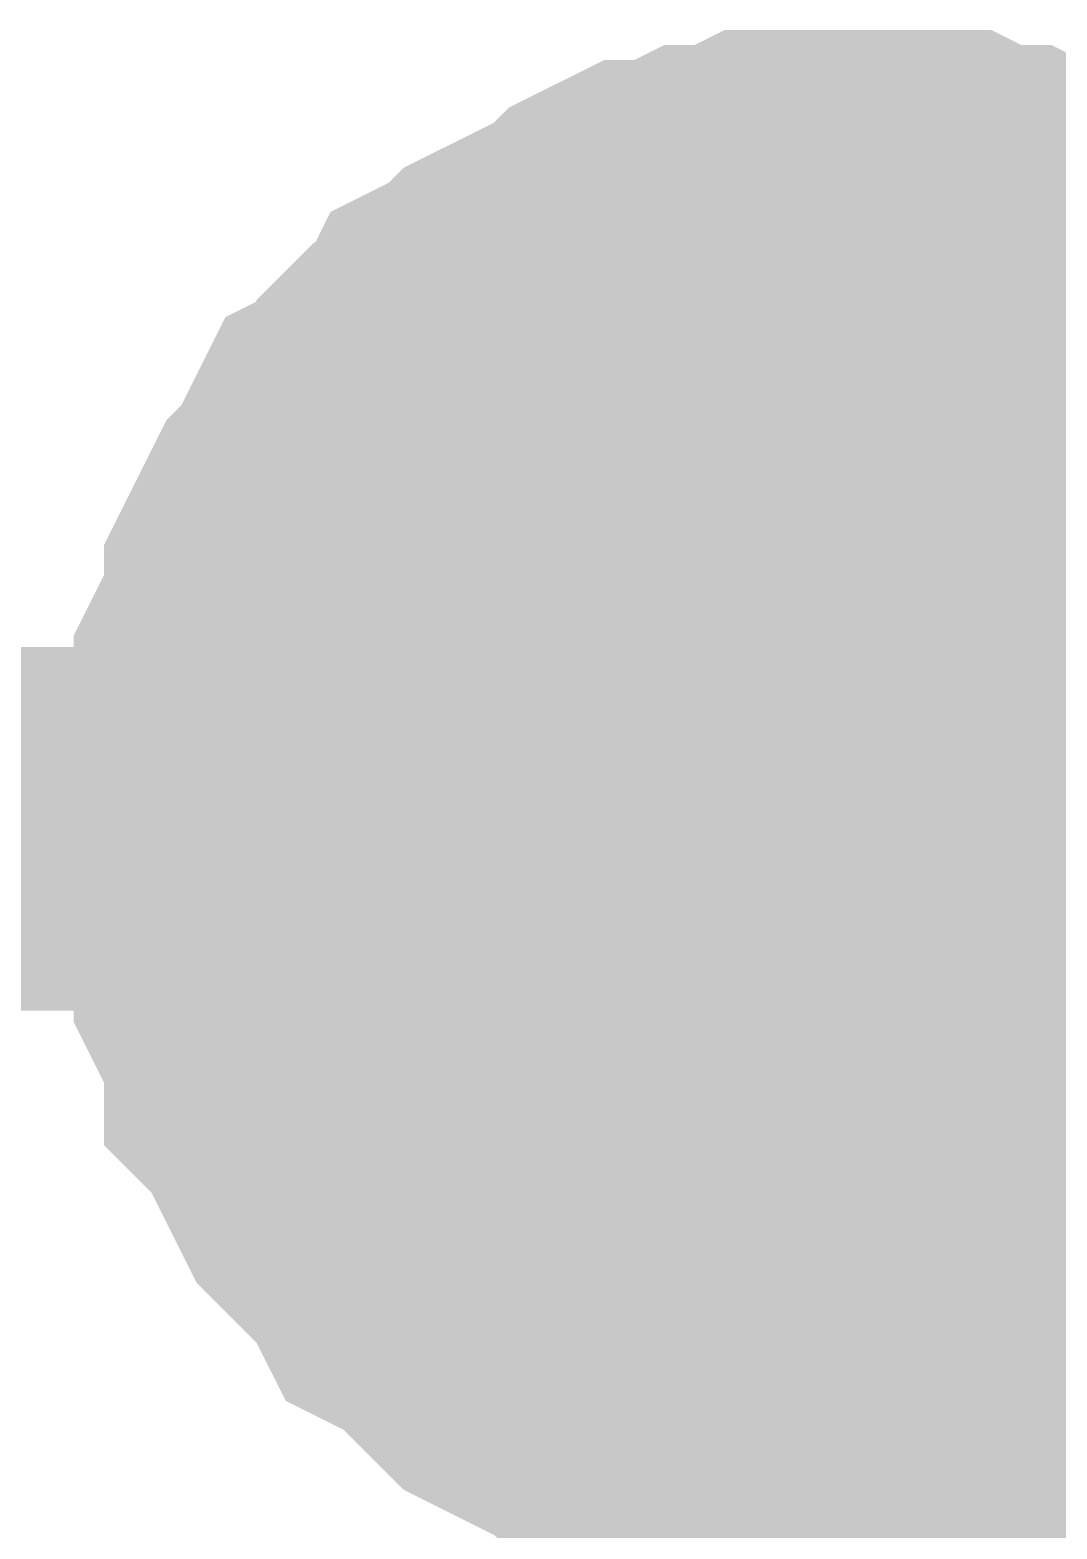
# Model space of a CAD drawing. Header units: inches. Extents: x 0 to 569, y 0 to 432.
# Drawn here: x 116.16 to 117.007, y 179.753 to 180.988 of the extents above; entities that cross this region are included whole.
import ezdxf

# ---------------------------------------------------------------- set-up
doc = ezdxf.new("R2010")
doc.units = ezdxf.units.IN
doc.layers.add('Sheet', color=255, linetype='Continuous')

msp = doc.modelspace()

# ---------------------------------------------------------------- linework, layer by layer
at = {"layer": 'Sheet'}
for points in [[(116.334, 180.3301, 0.2997, 0.2997, 0), (116.334, 180.3549, 0.2997, 0.2997, 0), (116.334, 180.3797, 0.2997, 0.2997, 0), (116.334, 180.4045, 0.2997, 0.2997, 0), (116.3464, 180.4293, 0.2997, 0.2997, 0), (116.3464, 180.4541, 0.2997, 0.2997, 0), (116.3588, 180.4789, 0.2997, 0.2997, 0), (116.3712, 180.5037, 0.2997, 0.2997, 0), (116.3712, 180.5285, 0.2997, 0.2997, 0), (116.3836, 180.5533, 0.2997, 0.2997, 0), (116.396, 180.5781, 0.2997, 0.2997, 0), (116.4084, 180.5905, 0.2997, 0.2997, 0), (116.4208, 180.6153, 0.2997, 0.2997, 0), (116.4332, 180.6401, 0.2997, 0.2997, 0), (116.458, 180.6525, 0.2997, 0.2997, 0), (116.4704, 180.6773, 0.2997, 0.2997, 0), (116.4828, 180.6897, 0.2997, 0.2997, 0), (116.5076, 180.7021, 0.2997, 0.2997, 0), (116.52, 180.727, 0.2997, 0.2997, 0), (116.5448, 180.7394, 0.2997, 0.2997, 0), (116.5572, 180.7518, 0.2997, 0.2997, 0), (116.582, 180.7642, 0.2997, 0.2997, 0), (116.6068, 180.7766, 0.2997, 0.2997, 0), (116.6316, 180.789, 0.2997, 0.2997, 0), (116.644, 180.8014, 0.2997, 0.2997, 0), (116.6688, 180.8138, 0.2997, 0.2997, 0), (116.6937, 180.8138, 0.2997, 0.2997, 0), (116.7185, 180.8262, 0.2997, 0.2997, 0), (116.7433, 180.8262, 0.2997, 0.2997, 0), (116.7681, 180.8386, 0.2997, 0.2997, 0), (116.7929, 180.8386, 0.2997, 0.2997, 0), (116.8177, 180.8386, 0.2997, 0.2997, 0), (116.8425, 180.8386, 0.2997, 0.2997, 0)], [(116.334, 180.3301, 0.2997, 0.2997, 0), (116.334, 180.3549, 0.2997, 0.2997, 0), (116.334, 180.3797, 0.2997, 0.2997, 0), (116.334, 180.4045, 0.2997, 0.2997, 0), (116.3464, 180.4293, 0.2997, 0.2997, 0), (116.3464, 180.4541, 0.2997, 0.2997, 0), (116.3588, 180.4789, 0.2997, 0.2997, 0), (116.3712, 180.5037, 0.2997, 0.2997, 0), (116.3712, 180.5285, 0.2997, 0.2997, 0), (116.3836, 180.5533, 0.2997, 0.2997, 0), (116.396, 180.5781, 0.2997, 0.2997, 0), (116.4084, 180.5905, 0.2997, 0.2997, 0), (116.4208, 180.6153, 0.2997, 0.2997, 0), (116.4332, 180.6401, 0.2997, 0.2997, 0), (116.458, 180.6525, 0.2997, 0.2997, 0), (116.4704, 180.6773, 0.2997, 0.2997, 0), (116.4828, 180.6897, 0.2997, 0.2997, 0), (116.5076, 180.7021, 0.2997, 0.2997, 0), (116.52, 180.727, 0.2997, 0.2997, 0), (116.5448, 180.7394, 0.2997, 0.2997, 0), (116.5572, 180.7518, 0.2997, 0.2997, 0), (116.582, 180.7642, 0.2997, 0.2997, 0), (116.6068, 180.7766, 0.2997, 0.2997, 0), (116.6316, 180.789, 0.2997, 0.2997, 0), (116.644, 180.8014, 0.2997, 0.2997, 0), (116.6688, 180.8138, 0.2997, 0.2997, 0), (116.6937, 180.8138, 0.2997, 0.2997, 0), (116.7185, 180.8262, 0.2997, 0.2997, 0), (116.7433, 180.8262, 0.2997, 0.2997, 0), (116.7681, 180.8386, 0.2997, 0.2997, 0), (116.7929, 180.8386, 0.2997, 0.2997, 0), (116.8177, 180.8386, 0.2997, 0.2997, 0), (116.8425, 180.8386, 0.2997, 0.2997, 0)], [(116.334, 180.3301, 0.2997, 0.2997, 0), (116.334, 180.3549, 0.2997, 0.2997, 0), (116.334, 180.3797, 0.2997, 0.2997, 0), (116.334, 180.4045, 0.2997, 0.2997, 0), (116.3464, 180.4293, 0.2997, 0.2997, 0), (116.3464, 180.4541, 0.2997, 0.2997, 0), (116.3588, 180.4789, 0.2997, 0.2997, 0), (116.3712, 180.5037, 0.2997, 0.2997, 0), (116.3712, 180.5285, 0.2997, 0.2997, 0), (116.3836, 180.5533, 0.2997, 0.2997, 0), (116.396, 180.5781, 0.2997, 0.2997, 0), (116.4084, 180.5905, 0.2997, 0.2997, 0), (116.4208, 180.6153, 0.2997, 0.2997, 0), (116.4332, 180.6401, 0.2997, 0.2997, 0), (116.458, 180.6525, 0.2997, 0.2997, 0), (116.4704, 180.6773, 0.2997, 0.2997, 0), (116.4828, 180.6897, 0.2997, 0.2997, 0), (116.5076, 180.7021, 0.2997, 0.2997, 0), (116.52, 180.727, 0.2997, 0.2997, 0), (116.5448, 180.7394, 0.2997, 0.2997, 0), (116.5572, 180.7518, 0.2997, 0.2997, 0), (116.582, 180.7642, 0.2997, 0.2997, 0), (116.6068, 180.7766, 0.2997, 0.2997, 0), (116.6316, 180.789, 0.2997, 0.2997, 0), (116.644, 180.8014, 0.2997, 0.2997, 0), (116.6688, 180.8138, 0.2997, 0.2997, 0), (116.6937, 180.8138, 0.2997, 0.2997, 0), (116.7185, 180.8262, 0.2997, 0.2997, 0), (116.7433, 180.8262, 0.2997, 0.2997, 0), (116.7681, 180.8386, 0.2997, 0.2997, 0), (116.7929, 180.8386, 0.2997, 0.2997, 0), (116.8177, 180.8386, 0.2997, 0.2997, 0), (116.8425, 180.8386, 0.2997, 0.2997, 0)], [(116.334, 180.3301, 0.2997, 0.2997, 0), (116.334, 180.3549, 0.2997, 0.2997, 0), (116.334, 180.3797, 0.2997, 0.2997, 0), (116.334, 180.4045, 0.2997, 0.2997, 0), (116.3464, 180.4293, 0.2997, 0.2997, 0), (116.3464, 180.4541, 0.2997, 0.2997, 0), (116.3588, 180.4789, 0.2997, 0.2997, 0), (116.3712, 180.5037, 0.2997, 0.2997, 0), (116.3712, 180.5285, 0.2997, 0.2997, 0), (116.3836, 180.5533, 0.2997, 0.2997, 0), (116.396, 180.5781, 0.2997, 0.2997, 0), (116.4084, 180.5905, 0.2997, 0.2997, 0), (116.4208, 180.6153, 0.2997, 0.2997, 0), (116.4332, 180.6401, 0.2997, 0.2997, 0), (116.458, 180.6525, 0.2997, 0.2997, 0), (116.4704, 180.6773, 0.2997, 0.2997, 0), (116.4828, 180.6897, 0.2997, 0.2997, 0), (116.5076, 180.7021, 0.2997, 0.2997, 0), (116.52, 180.727, 0.2997, 0.2997, 0), (116.5448, 180.7394, 0.2997, 0.2997, 0), (116.5572, 180.7518, 0.2997, 0.2997, 0), (116.582, 180.7642, 0.2997, 0.2997, 0), (116.6068, 180.7766, 0.2997, 0.2997, 0), (116.6316, 180.789, 0.2997, 0.2997, 0), (116.644, 180.8014, 0.2997, 0.2997, 0), (116.6688, 180.8138, 0.2997, 0.2997, 0), (116.6937, 180.8138, 0.2997, 0.2997, 0), (116.7185, 180.8262, 0.2997, 0.2997, 0), (116.7433, 180.8262, 0.2997, 0.2997, 0), (116.7681, 180.8386, 0.2997, 0.2997, 0), (116.7929, 180.8386, 0.2997, 0.2997, 0), (116.8177, 180.8386, 0.2997, 0.2997, 0), (116.8425, 180.8386, 0.2997, 0.2997, 0)], [(116.8425, 180.8386, 0.2997, 0.2997, 0), (116.8425, 180.8386, 0.2997, 0.2997, 0)], [(116.8425, 180.8386, 0.2997, 0.2997, 0), (116.8673, 180.8386, 0.2997, 0.2997, 0), (116.8921, 180.8386, 0.2997, 0.2997, 0), (116.9169, 180.8386, 0.2997, 0.2997, 0), (116.9417, 180.8262, 0.2997, 0.2997, 0), (116.9665, 180.8262, 0.2997, 0.2997, 0), (116.9913, 180.8138, 0.2997, 0.2997, 0), (117.0161, 180.8138, 0.2997, 0.2997, 0), (117.0409, 180.8014, 0.2997, 0.2997, 0), (117.0657, 180.789, 0.2997, 0.2997, 0), (117.0905, 180.7766, 0.2997, 0.2997, 0), (117.1029, 180.7642, 0.2997, 0.2997, 0), (117.1277, 180.7518, 0.2997, 0.2997, 0), (117.1525, 180.7394, 0.2997, 0.2997, 0), (117.1649, 180.727, 0.2997, 0.2997, 0)], [(116.8425, 180.8386, 0.2997, 0.2997, 0), (116.8425, 180.8386, 0.2997, 0.2997, 0)], [(116.8425, 180.8386, 0.2997, 0.2997, 0), (116.8673, 180.8386, 0.2997, 0.2997, 0), (116.8921, 180.8386, 0.2997, 0.2997, 0), (116.9169, 180.8386, 0.2997, 0.2997, 0), (116.9417, 180.8262, 0.2997, 0.2997, 0), (116.9665, 180.8262, 0.2997, 0.2997, 0), (116.9913, 180.8138, 0.2997, 0.2997, 0), (117.0161, 180.8138, 0.2997, 0.2997, 0), (117.0409, 180.8014, 0.2997, 0.2997, 0), (117.0657, 180.789, 0.2997, 0.2997, 0), (117.0905, 180.7766, 0.2997, 0.2997, 0), (117.1029, 180.7642, 0.2997, 0.2997, 0), (117.1277, 180.7518, 0.2997, 0.2997, 0), (117.1525, 180.7394, 0.2997, 0.2997, 0), (117.1649, 180.727, 0.2997, 0.2997, 0)], [(116.8425, 180.8386, 0.2997, 0.2997, 0), (116.8425, 180.8386, 0.2997, 0.2997, 0)], [(116.8425, 180.8386, 0.2997, 0.2997, 0), (116.8673, 180.8386, 0.2997, 0.2997, 0), (116.8921, 180.8386, 0.2997, 0.2997, 0), (116.9169, 180.8386, 0.2997, 0.2997, 0), (116.9417, 180.8262, 0.2997, 0.2997, 0), (116.9665, 180.8262, 0.2997, 0.2997, 0), (116.9913, 180.8138, 0.2997, 0.2997, 0), (117.0161, 180.8138, 0.2997, 0.2997, 0), (117.0409, 180.8014, 0.2997, 0.2997, 0), (117.0657, 180.789, 0.2997, 0.2997, 0), (117.0905, 180.7766, 0.2997, 0.2997, 0), (117.1029, 180.7642, 0.2997, 0.2997, 0), (117.1277, 180.7518, 0.2997, 0.2997, 0), (117.1525, 180.7394, 0.2997, 0.2997, 0), (117.1649, 180.727, 0.2997, 0.2997, 0)], [(116.8425, 180.8386, 0.2997, 0.2997, 0), (116.8425, 180.8386, 0.2997, 0.2997, 0)], [(116.8425, 180.8386, 0.2997, 0.2997, 0), (116.8673, 180.8386, 0.2997, 0.2997, 0), (116.8921, 180.8386, 0.2997, 0.2997, 0), (116.9169, 180.8386, 0.2997, 0.2997, 0), (116.9417, 180.8262, 0.2997, 0.2997, 0), (116.9665, 180.8262, 0.2997, 0.2997, 0), (116.9913, 180.8138, 0.2997, 0.2997, 0), (117.0161, 180.8138, 0.2997, 0.2997, 0), (117.0409, 180.8014, 0.2997, 0.2997, 0), (117.0657, 180.789, 0.2997, 0.2997, 0), (117.0905, 180.7766, 0.2997, 0.2997, 0), (117.1029, 180.7642, 0.2997, 0.2997, 0), (117.1277, 180.7518, 0.2997, 0.2997, 0), (117.1525, 180.7394, 0.2997, 0.2997, 0), (117.1649, 180.727, 0.2997, 0.2997, 0)], [(116.334, 180.3301, 0.0991, 0.0991, 0), (116.334, 180.3549, 0.0991, 0.0991, 0), (116.334, 180.3797, 0.0991, 0.0991, 0), (116.334, 180.4045, 0.0991, 0.0991, 0), (116.3464, 180.4293, 0.0991, 0.0991, 0), (116.3464, 180.4541, 0.0991, 0.0991, 0), (116.3588, 180.4789, 0.0991, 0.0991, 0), (116.3712, 180.5037, 0.0991, 0.0991, 0), (116.3712, 180.5285, 0.0991, 0.0991, 0), (116.3836, 180.5533, 0.0991, 0.0991, 0), (116.396, 180.5781, 0.0991, 0.0991, 0), (116.4084, 180.5905, 0.0991, 0.0991, 0), (116.4208, 180.6153, 0.0991, 0.0991, 0), (116.4332, 180.6401, 0.0991, 0.0991, 0), (116.458, 180.6525, 0.0991, 0.0991, 0), (116.4704, 180.6773, 0.0991, 0.0991, 0), (116.4828, 180.6897, 0.0991, 0.0991, 0), (116.5076, 180.7021, 0.0991, 0.0991, 0), (116.52, 180.727, 0.0991, 0.0991, 0), (116.5448, 180.7394, 0.0991, 0.0991, 0), (116.5572, 180.7518, 0.0991, 0.0991, 0), (116.582, 180.7642, 0.0991, 0.0991, 0), (116.6068, 180.7766, 0.0991, 0.0991, 0), (116.6316, 180.789, 0.0991, 0.0991, 0), (116.644, 180.8014, 0.0991, 0.0991, 0), (116.6688, 180.8138, 0.0991, 0.0991, 0), (116.6937, 180.8138, 0.0991, 0.0991, 0), (116.7185, 180.8262, 0.0991, 0.0991, 0), (116.7433, 180.8262, 0.0991, 0.0991, 0), (116.7681, 180.8386, 0.0991, 0.0991, 0), (116.7929, 180.8386, 0.0991, 0.0991, 0), (116.8177, 180.8386, 0.0991, 0.0991, 0), (116.8425, 180.8386, 0.0991, 0.0991, 0)], [(116.334, 180.3301, 0.0991, 0.0991, 0), (116.334, 180.3549, 0.0991, 0.0991, 0), (116.334, 180.3797, 0.0991, 0.0991, 0), (116.334, 180.4045, 0.0991, 0.0991, 0), (116.3464, 180.4293, 0.0991, 0.0991, 0), (116.3464, 180.4541, 0.0991, 0.0991, 0), (116.3588, 180.4789, 0.0991, 0.0991, 0), (116.3712, 180.5037, 0.0991, 0.0991, 0), (116.3712, 180.5285, 0.0991, 0.0991, 0), (116.3836, 180.5533, 0.0991, 0.0991, 0), (116.396, 180.5781, 0.0991, 0.0991, 0), (116.4084, 180.5905, 0.0991, 0.0991, 0), (116.4208, 180.6153, 0.0991, 0.0991, 0), (116.4332, 180.6401, 0.0991, 0.0991, 0), (116.458, 180.6525, 0.0991, 0.0991, 0), (116.4704, 180.6773, 0.0991, 0.0991, 0), (116.4828, 180.6897, 0.0991, 0.0991, 0), (116.5076, 180.7021, 0.0991, 0.0991, 0), (116.52, 180.727, 0.0991, 0.0991, 0), (116.5448, 180.7394, 0.0991, 0.0991, 0), (116.5572, 180.7518, 0.0991, 0.0991, 0), (116.582, 180.7642, 0.0991, 0.0991, 0), (116.6068, 180.7766, 0.0991, 0.0991, 0), (116.6316, 180.789, 0.0991, 0.0991, 0), (116.644, 180.8014, 0.0991, 0.0991, 0), (116.6688, 180.8138, 0.0991, 0.0991, 0), (116.6937, 180.8138, 0.0991, 0.0991, 0), (116.7185, 180.8262, 0.0991, 0.0991, 0), (116.7433, 180.8262, 0.0991, 0.0991, 0), (116.7681, 180.8386, 0.0991, 0.0991, 0), (116.7929, 180.8386, 0.0991, 0.0991, 0), (116.8177, 180.8386, 0.0991, 0.0991, 0), (116.8425, 180.8386, 0.0991, 0.0991, 0)], [(116.334, 180.3301, 0.0991, 0.0991, 0), (116.334, 180.3549, 0.0991, 0.0991, 0), (116.334, 180.3797, 0.0991, 0.0991, 0), (116.334, 180.4045, 0.0991, 0.0991, 0), (116.3464, 180.4293, 0.0991, 0.0991, 0), (116.3464, 180.4541, 0.0991, 0.0991, 0), (116.3588, 180.4789, 0.0991, 0.0991, 0), (116.3712, 180.5037, 0.0991, 0.0991, 0), (116.3712, 180.5285, 0.0991, 0.0991, 0), (116.3836, 180.5533, 0.0991, 0.0991, 0), (116.396, 180.5781, 0.0991, 0.0991, 0), (116.4084, 180.5905, 0.0991, 0.0991, 0), (116.4208, 180.6153, 0.0991, 0.0991, 0), (116.4332, 180.6401, 0.0991, 0.0991, 0), (116.458, 180.6525, 0.0991, 0.0991, 0), (116.4704, 180.6773, 0.0991, 0.0991, 0), (116.4828, 180.6897, 0.0991, 0.0991, 0), (116.5076, 180.7021, 0.0991, 0.0991, 0), (116.52, 180.727, 0.0991, 0.0991, 0), (116.5448, 180.7394, 0.0991, 0.0991, 0), (116.5572, 180.7518, 0.0991, 0.0991, 0), (116.582, 180.7642, 0.0991, 0.0991, 0), (116.6068, 180.7766, 0.0991, 0.0991, 0), (116.6316, 180.789, 0.0991, 0.0991, 0), (116.644, 180.8014, 0.0991, 0.0991, 0), (116.6688, 180.8138, 0.0991, 0.0991, 0), (116.6937, 180.8138, 0.0991, 0.0991, 0), (116.7185, 180.8262, 0.0991, 0.0991, 0), (116.7433, 180.8262, 0.0991, 0.0991, 0), (116.7681, 180.8386, 0.0991, 0.0991, 0), (116.7929, 180.8386, 0.0991, 0.0991, 0), (116.8177, 180.8386, 0.0991, 0.0991, 0), (116.8425, 180.8386, 0.0991, 0.0991, 0)], [(116.334, 180.3301, 0.0991, 0.0991, 0), (116.334, 180.3549, 0.0991, 0.0991, 0), (116.334, 180.3797, 0.0991, 0.0991, 0), (116.334, 180.4045, 0.0991, 0.0991, 0), (116.3464, 180.4293, 0.0991, 0.0991, 0), (116.3464, 180.4541, 0.0991, 0.0991, 0), (116.3588, 180.4789, 0.0991, 0.0991, 0), (116.3712, 180.5037, 0.0991, 0.0991, 0), (116.3712, 180.5285, 0.0991, 0.0991, 0), (116.3836, 180.5533, 0.0991, 0.0991, 0), (116.396, 180.5781, 0.0991, 0.0991, 0), (116.4084, 180.5905, 0.0991, 0.0991, 0), (116.4208, 180.6153, 0.0991, 0.0991, 0), (116.4332, 180.6401, 0.0991, 0.0991, 0), (116.458, 180.6525, 0.0991, 0.0991, 0), (116.4704, 180.6773, 0.0991, 0.0991, 0), (116.4828, 180.6897, 0.0991, 0.0991, 0), (116.5076, 180.7021, 0.0991, 0.0991, 0), (116.52, 180.727, 0.0991, 0.0991, 0), (116.5448, 180.7394, 0.0991, 0.0991, 0), (116.5572, 180.7518, 0.0991, 0.0991, 0), (116.582, 180.7642, 0.0991, 0.0991, 0), (116.6068, 180.7766, 0.0991, 0.0991, 0), (116.6316, 180.789, 0.0991, 0.0991, 0), (116.644, 180.8014, 0.0991, 0.0991, 0), (116.6688, 180.8138, 0.0991, 0.0991, 0), (116.6937, 180.8138, 0.0991, 0.0991, 0), (116.7185, 180.8262, 0.0991, 0.0991, 0), (116.7433, 180.8262, 0.0991, 0.0991, 0), (116.7681, 180.8386, 0.0991, 0.0991, 0), (116.7929, 180.8386, 0.0991, 0.0991, 0), (116.8177, 180.8386, 0.0991, 0.0991, 0), (116.8425, 180.8386, 0.0991, 0.0991, 0)], [(116.8425, 180.8386, 0.0991, 0.0991, 0), (116.8425, 180.8386, 0.0991, 0.0991, 0)], [(116.8425, 180.8386, 0.0991, 0.0991, 0), (116.8673, 180.8386, 0.0991, 0.0991, 0), (116.8921, 180.8386, 0.0991, 0.0991, 0), (116.9169, 180.8386, 0.0991, 0.0991, 0), (116.9417, 180.8262, 0.0991, 0.0991, 0), (116.9665, 180.8262, 0.0991, 0.0991, 0), (116.9913, 180.8138, 0.0991, 0.0991, 0), (117.0161, 180.8138, 0.0991, 0.0991, 0), (117.0409, 180.8014, 0.0991, 0.0991, 0), (117.0657, 180.789, 0.0991, 0.0991, 0)], [(116.8425, 180.8386, 0.0991, 0.0991, 0), (116.8425, 180.8386, 0.0991, 0.0991, 0)], [(116.8425, 180.8386, 0.0991, 0.0991, 0), (116.8673, 180.8386, 0.0991, 0.0991, 0), (116.8921, 180.8386, 0.0991, 0.0991, 0), (116.9169, 180.8386, 0.0991, 0.0991, 0), (116.9417, 180.8262, 0.0991, 0.0991, 0), (116.9665, 180.8262, 0.0991, 0.0991, 0), (116.9913, 180.8138, 0.0991, 0.0991, 0), (117.0161, 180.8138, 0.0991, 0.0991, 0), (117.0409, 180.8014, 0.0991, 0.0991, 0), (117.0657, 180.789, 0.0991, 0.0991, 0)], [(116.8425, 180.8386, 0.0991, 0.0991, 0), (116.8425, 180.8386, 0.0991, 0.0991, 0)], [(116.8425, 180.8386, 0.0991, 0.0991, 0), (116.8673, 180.8386, 0.0991, 0.0991, 0), (116.8921, 180.8386, 0.0991, 0.0991, 0), (116.9169, 180.8386, 0.0991, 0.0991, 0), (116.9417, 180.8262, 0.0991, 0.0991, 0), (116.9665, 180.8262, 0.0991, 0.0991, 0), (116.9913, 180.8138, 0.0991, 0.0991, 0), (117.0161, 180.8138, 0.0991, 0.0991, 0), (117.0409, 180.8014, 0.0991, 0.0991, 0), (117.0657, 180.789, 0.0991, 0.0991, 0)], [(116.8425, 180.8386, 0.0991, 0.0991, 0), (116.8425, 180.8386, 0.0991, 0.0991, 0)], [(116.8425, 180.8386, 0.0991, 0.0991, 0), (116.8673, 180.8386, 0.0991, 0.0991, 0), (116.8921, 180.8386, 0.0991, 0.0991, 0), (116.9169, 180.8386, 0.0991, 0.0991, 0), (116.9417, 180.8262, 0.0991, 0.0991, 0), (116.9665, 180.8262, 0.0991, 0.0991, 0), (116.9913, 180.8138, 0.0991, 0.0991, 0), (117.0161, 180.8138, 0.0991, 0.0991, 0), (117.0409, 180.8014, 0.0991, 0.0991, 0), (117.0657, 180.789, 0.0991, 0.0991, 0)], [(116.8425, 180.3301, 0.2997, 0.2997, 0), (114.3, 180.3301, 0.2997, 0.2997, 0)], [(116.8425, 179.8216, 0.2997, 0.2997, 0), (116.8177, 179.8216, 0.2997, 0.2997, 0), (116.7929, 179.8216, 0.2997, 0.2997, 0), (116.7681, 179.8216, 0.2997, 0.2997, 0), (116.7433, 179.834, 0.2997, 0.2997, 0), (116.7185, 179.834, 0.2997, 0.2997, 0), (116.6937, 179.8464, 0.2997, 0.2997, 0), (116.6688, 179.8588, 0.2997, 0.2997, 0), (116.644, 179.8588, 0.2997, 0.2997, 0), (116.6316, 179.8712, 0.2997, 0.2997, 0), (116.6068, 179.8836, 0.2997, 0.2997, 0), (116.582, 179.896, 0.2997, 0.2997, 0), (116.5572, 179.9084, 0.2997, 0.2997, 0), (116.5448, 179.9208, 0.2997, 0.2997, 0), (116.52, 179.9456, 0.2997, 0.2997, 0), (116.5076, 179.958, 0.2997, 0.2997, 0), (116.4828, 179.9704, 0.2997, 0.2997, 0), (116.4704, 179.9952, 0.2997, 0.2997, 0), (116.458, 180.0076, 0.2997, 0.2997, 0), (116.4332, 180.0324, 0.2997, 0.2997, 0), (116.4208, 180.0448, 0.2997, 0.2997, 0), (116.4084, 180.0696, 0.2997, 0.2997, 0), (116.396, 180.0944, 0.2997, 0.2997, 0), (116.3836, 180.1192, 0.2997, 0.2997, 0), (116.3712, 180.1316, 0.2997, 0.2997, 0), (116.3712, 180.1564, 0.2997, 0.2997, 0), (116.3588, 180.1813, 0.2997, 0.2997, 0), (116.3464, 180.2061, 0.2997, 0.2997, 0), (116.3464, 180.2309, 0.2997, 0.2997, 0), (116.334, 180.2557, 0.2997, 0.2997, 0), (116.334, 180.2805, 0.2997, 0.2997, 0), (116.334, 180.3053, 0.2997, 0.2997, 0), (116.334, 180.3301, 0.2997, 0.2997, 0)], [(116.334, 180.3301, 0.2997, 0.2997, 0), (116.334, 180.3301, 0.2997, 0.2997, 0)], [(116.8425, 179.8216, 0.2997, 0.2997, 0), (116.8177, 179.8216, 0.2997, 0.2997, 0), (116.7929, 179.8216, 0.2997, 0.2997, 0), (116.7681, 179.8216, 0.2997, 0.2997, 0), (116.7433, 179.834, 0.2997, 0.2997, 0), (116.7185, 179.834, 0.2997, 0.2997, 0), (116.6937, 179.8464, 0.2997, 0.2997, 0), (116.6688, 179.8588, 0.2997, 0.2997, 0), (116.644, 179.8588, 0.2997, 0.2997, 0), (116.6316, 179.8712, 0.2997, 0.2997, 0), (116.6068, 179.8836, 0.2997, 0.2997, 0), (116.582, 179.896, 0.2997, 0.2997, 0), (116.5572, 179.9084, 0.2997, 0.2997, 0), (116.5448, 179.9208, 0.2997, 0.2997, 0), (116.52, 179.9456, 0.2997, 0.2997, 0), (116.5076, 179.958, 0.2997, 0.2997, 0), (116.4828, 179.9704, 0.2997, 0.2997, 0), (116.4704, 179.9952, 0.2997, 0.2997, 0), (116.458, 180.0076, 0.2997, 0.2997, 0), (116.4332, 180.0324, 0.2997, 0.2997, 0), (116.4208, 180.0448, 0.2997, 0.2997, 0), (116.4084, 180.0696, 0.2997, 0.2997, 0), (116.396, 180.0944, 0.2997, 0.2997, 0), (116.3836, 180.1192, 0.2997, 0.2997, 0), (116.3712, 180.1316, 0.2997, 0.2997, 0), (116.3712, 180.1564, 0.2997, 0.2997, 0), (116.3588, 180.1813, 0.2997, 0.2997, 0), (116.3464, 180.2061, 0.2997, 0.2997, 0), (116.3464, 180.2309, 0.2997, 0.2997, 0), (116.334, 180.2557, 0.2997, 0.2997, 0), (116.334, 180.2805, 0.2997, 0.2997, 0), (116.334, 180.3053, 0.2997, 0.2997, 0), (116.334, 180.3301, 0.2997, 0.2997, 0)], [(116.334, 180.3301, 0.2997, 0.2997, 0), (116.334, 180.3301, 0.2997, 0.2997, 0)], [(116.8425, 179.8216, 0.2997, 0.2997, 0), (116.8177, 179.8216, 0.2997, 0.2997, 0), (116.7929, 179.8216, 0.2997, 0.2997, 0), (116.7681, 179.8216, 0.2997, 0.2997, 0), (116.7433, 179.834, 0.2997, 0.2997, 0), (116.7185, 179.834, 0.2997, 0.2997, 0), (116.6937, 179.8464, 0.2997, 0.2997, 0), (116.6688, 179.8588, 0.2997, 0.2997, 0), (116.644, 179.8588, 0.2997, 0.2997, 0), (116.6316, 179.8712, 0.2997, 0.2997, 0), (116.6068, 179.8836, 0.2997, 0.2997, 0), (116.582, 179.896, 0.2997, 0.2997, 0), (116.5572, 179.9084, 0.2997, 0.2997, 0), (116.5448, 179.9208, 0.2997, 0.2997, 0), (116.52, 179.9456, 0.2997, 0.2997, 0), (116.5076, 179.958, 0.2997, 0.2997, 0), (116.4828, 179.9704, 0.2997, 0.2997, 0), (116.4704, 179.9952, 0.2997, 0.2997, 0), (116.458, 180.0076, 0.2997, 0.2997, 0), (116.4332, 180.0324, 0.2997, 0.2997, 0), (116.4208, 180.0448, 0.2997, 0.2997, 0), (116.4084, 180.0696, 0.2997, 0.2997, 0), (116.396, 180.0944, 0.2997, 0.2997, 0), (116.3836, 180.1192, 0.2997, 0.2997, 0), (116.3712, 180.1316, 0.2997, 0.2997, 0), (116.3712, 180.1564, 0.2997, 0.2997, 0), (116.3588, 180.1813, 0.2997, 0.2997, 0), (116.3464, 180.2061, 0.2997, 0.2997, 0), (116.3464, 180.2309, 0.2997, 0.2997, 0), (116.334, 180.2557, 0.2997, 0.2997, 0), (116.334, 180.2805, 0.2997, 0.2997, 0), (116.334, 180.3053, 0.2997, 0.2997, 0), (116.334, 180.3301, 0.2997, 0.2997, 0)], [(116.334, 180.3301, 0.2997, 0.2997, 0), (116.334, 180.3301, 0.2997, 0.2997, 0)], [(116.8425, 179.8216, 0.2997, 0.2997, 0), (116.8177, 179.8216, 0.2997, 0.2997, 0), (116.7929, 179.8216, 0.2997, 0.2997, 0), (116.7681, 179.8216, 0.2997, 0.2997, 0), (116.7433, 179.834, 0.2997, 0.2997, 0), (116.7185, 179.834, 0.2997, 0.2997, 0), (116.6937, 179.8464, 0.2997, 0.2997, 0), (116.6688, 179.8588, 0.2997, 0.2997, 0), (116.644, 179.8588, 0.2997, 0.2997, 0), (116.6316, 179.8712, 0.2997, 0.2997, 0), (116.6068, 179.8836, 0.2997, 0.2997, 0), (116.582, 179.896, 0.2997, 0.2997, 0), (116.5572, 179.9084, 0.2997, 0.2997, 0), (116.5448, 179.9208, 0.2997, 0.2997, 0), (116.52, 179.9456, 0.2997, 0.2997, 0), (116.5076, 179.958, 0.2997, 0.2997, 0), (116.4828, 179.9704, 0.2997, 0.2997, 0), (116.4704, 179.9952, 0.2997, 0.2997, 0), (116.458, 180.0076, 0.2997, 0.2997, 0), (116.4332, 180.0324, 0.2997, 0.2997, 0), (116.4208, 180.0448, 0.2997, 0.2997, 0), (116.4084, 180.0696, 0.2997, 0.2997, 0), (116.396, 180.0944, 0.2997, 0.2997, 0), (116.3836, 180.1192, 0.2997, 0.2997, 0), (116.3712, 180.1316, 0.2997, 0.2997, 0), (116.3712, 180.1564, 0.2997, 0.2997, 0), (116.3588, 180.1813, 0.2997, 0.2997, 0), (116.3464, 180.2061, 0.2997, 0.2997, 0), (116.3464, 180.2309, 0.2997, 0.2997, 0), (116.334, 180.2557, 0.2997, 0.2997, 0), (116.334, 180.2805, 0.2997, 0.2997, 0), (116.334, 180.3053, 0.2997, 0.2997, 0), (116.334, 180.3301, 0.2997, 0.2997, 0)], [(116.334, 180.3301, 0.2997, 0.2997, 0), (116.334, 180.3301, 0.2997, 0.2997, 0)], [(116.8425, 175.2575, 0.2997, 0.2997, 0), (116.8425, 180.3301, 0.2997, 0.2997, 0), (124.4699, 180.3301, 0.2997, 0.2997, 0)], [(116.8425, 179.8216, 0.0991, 0.0991, 0), (116.8177, 179.8216, 0.0991, 0.0991, 0), (116.7929, 179.8216, 0.0991, 0.0991, 0), (116.7681, 179.8216, 0.0991, 0.0991, 0), (116.7433, 179.834, 0.0991, 0.0991, 0), (116.7185, 179.834, 0.0991, 0.0991, 0), (116.6937, 179.8464, 0.0991, 0.0991, 0), (116.6688, 179.8588, 0.0991, 0.0991, 0), (116.644, 179.8588, 0.0991, 0.0991, 0), (116.6316, 179.8712, 0.0991, 0.0991, 0), (116.6068, 179.8836, 0.0991, 0.0991, 0), (116.582, 179.896, 0.0991, 0.0991, 0), (116.5572, 179.9084, 0.0991, 0.0991, 0), (116.5448, 179.9208, 0.0991, 0.0991, 0), (116.52, 179.9456, 0.0991, 0.0991, 0), (116.5076, 179.958, 0.0991, 0.0991, 0), (116.4828, 179.9704, 0.0991, 0.0991, 0), (116.4704, 179.9952, 0.0991, 0.0991, 0), (116.458, 180.0076, 0.0991, 0.0991, 0), (116.4332, 180.0324, 0.0991, 0.0991, 0), (116.4208, 180.0448, 0.0991, 0.0991, 0), (116.4084, 180.0696, 0.0991, 0.0991, 0), (116.396, 180.0944, 0.0991, 0.0991, 0), (116.3836, 180.1192, 0.0991, 0.0991, 0), (116.3712, 180.1316, 0.0991, 0.0991, 0), (116.3712, 180.1564, 0.0991, 0.0991, 0), (116.3588, 180.1813, 0.0991, 0.0991, 0), (116.3464, 180.2061, 0.0991, 0.0991, 0), (116.3464, 180.2309, 0.0991, 0.0991, 0), (116.334, 180.2557, 0.0991, 0.0991, 0), (116.334, 180.2805, 0.0991, 0.0991, 0), (116.334, 180.3053, 0.0991, 0.0991, 0), (116.334, 180.3301, 0.0991, 0.0991, 0)], [(116.334, 180.3301, 0.0991, 0.0991, 0), (116.334, 180.3301, 0.0991, 0.0991, 0)], [(116.8425, 179.8216, 0.0991, 0.0991, 0), (116.8177, 179.8216, 0.0991, 0.0991, 0), (116.7929, 179.8216, 0.0991, 0.0991, 0), (116.7681, 179.8216, 0.0991, 0.0991, 0), (116.7433, 179.834, 0.0991, 0.0991, 0), (116.7185, 179.834, 0.0991, 0.0991, 0), (116.6937, 179.8464, 0.0991, 0.0991, 0), (116.6688, 179.8588, 0.0991, 0.0991, 0), (116.644, 179.8588, 0.0991, 0.0991, 0), (116.6316, 179.8712, 0.0991, 0.0991, 0), (116.6068, 179.8836, 0.0991, 0.0991, 0), (116.582, 179.896, 0.0991, 0.0991, 0), (116.5572, 179.9084, 0.0991, 0.0991, 0), (116.5448, 179.9208, 0.0991, 0.0991, 0), (116.52, 179.9456, 0.0991, 0.0991, 0), (116.5076, 179.958, 0.0991, 0.0991, 0), (116.4828, 179.9704, 0.0991, 0.0991, 0), (116.4704, 179.9952, 0.0991, 0.0991, 0), (116.458, 180.0076, 0.0991, 0.0991, 0), (116.4332, 180.0324, 0.0991, 0.0991, 0), (116.4208, 180.0448, 0.0991, 0.0991, 0), (116.4084, 180.0696, 0.0991, 0.0991, 0), (116.396, 180.0944, 0.0991, 0.0991, 0), (116.3836, 180.1192, 0.0991, 0.0991, 0), (116.3712, 180.1316, 0.0991, 0.0991, 0), (116.3712, 180.1564, 0.0991, 0.0991, 0), (116.3588, 180.1813, 0.0991, 0.0991, 0), (116.3464, 180.2061, 0.0991, 0.0991, 0), (116.3464, 180.2309, 0.0991, 0.0991, 0), (116.334, 180.2557, 0.0991, 0.0991, 0), (116.334, 180.2805, 0.0991, 0.0991, 0), (116.334, 180.3053, 0.0991, 0.0991, 0), (116.334, 180.3301, 0.0991, 0.0991, 0)], [(116.334, 180.3301, 0.0991, 0.0991, 0), (116.334, 180.3301, 0.0991, 0.0991, 0)], [(116.8425, 179.8216, 0.0991, 0.0991, 0), (116.8177, 179.8216, 0.0991, 0.0991, 0), (116.7929, 179.8216, 0.0991, 0.0991, 0), (116.7681, 179.8216, 0.0991, 0.0991, 0), (116.7433, 179.834, 0.0991, 0.0991, 0), (116.7185, 179.834, 0.0991, 0.0991, 0), (116.6937, 179.8464, 0.0991, 0.0991, 0), (116.6688, 179.8588, 0.0991, 0.0991, 0), (116.644, 179.8588, 0.0991, 0.0991, 0), (116.6316, 179.8712, 0.0991, 0.0991, 0), (116.6068, 179.8836, 0.0991, 0.0991, 0), (116.582, 179.896, 0.0991, 0.0991, 0), (116.5572, 179.9084, 0.0991, 0.0991, 0), (116.5448, 179.9208, 0.0991, 0.0991, 0), (116.52, 179.9456, 0.0991, 0.0991, 0), (116.5076, 179.958, 0.0991, 0.0991, 0), (116.4828, 179.9704, 0.0991, 0.0991, 0), (116.4704, 179.9952, 0.0991, 0.0991, 0), (116.458, 180.0076, 0.0991, 0.0991, 0), (116.4332, 180.0324, 0.0991, 0.0991, 0), (116.4208, 180.0448, 0.0991, 0.0991, 0), (116.4084, 180.0696, 0.0991, 0.0991, 0), (116.396, 180.0944, 0.0991, 0.0991, 0), (116.3836, 180.1192, 0.0991, 0.0991, 0), (116.3712, 180.1316, 0.0991, 0.0991, 0), (116.3712, 180.1564, 0.0991, 0.0991, 0), (116.3588, 180.1813, 0.0991, 0.0991, 0), (116.3464, 180.2061, 0.0991, 0.0991, 0), (116.3464, 180.2309, 0.0991, 0.0991, 0), (116.334, 180.2557, 0.0991, 0.0991, 0), (116.334, 180.2805, 0.0991, 0.0991, 0), (116.334, 180.3053, 0.0991, 0.0991, 0), (116.334, 180.3301, 0.0991, 0.0991, 0)], [(116.334, 180.3301, 0.0991, 0.0991, 0), (116.334, 180.3301, 0.0991, 0.0991, 0)], [(116.8425, 179.8216, 0.0991, 0.0991, 0), (116.8177, 179.8216, 0.0991, 0.0991, 0), (116.7929, 179.8216, 0.0991, 0.0991, 0), (116.7681, 179.8216, 0.0991, 0.0991, 0), (116.7433, 179.834, 0.0991, 0.0991, 0), (116.7185, 179.834, 0.0991, 0.0991, 0), (116.6937, 179.8464, 0.0991, 0.0991, 0), (116.6688, 179.8588, 0.0991, 0.0991, 0), (116.644, 179.8588, 0.0991, 0.0991, 0), (116.6316, 179.8712, 0.0991, 0.0991, 0), (116.6068, 179.8836, 0.0991, 0.0991, 0), (116.582, 179.896, 0.0991, 0.0991, 0), (116.5572, 179.9084, 0.0991, 0.0991, 0), (116.5448, 179.9208, 0.0991, 0.0991, 0), (116.52, 179.9456, 0.0991, 0.0991, 0), (116.5076, 179.958, 0.0991, 0.0991, 0), (116.4828, 179.9704, 0.0991, 0.0991, 0), (116.4704, 179.9952, 0.0991, 0.0991, 0), (116.458, 180.0076, 0.0991, 0.0991, 0), (116.4332, 180.0324, 0.0991, 0.0991, 0), (116.4208, 180.0448, 0.0991, 0.0991, 0), (116.4084, 180.0696, 0.0991, 0.0991, 0), (116.396, 180.0944, 0.0991, 0.0991, 0), (116.3836, 180.1192, 0.0991, 0.0991, 0), (116.3712, 180.1316, 0.0991, 0.0991, 0), (116.3712, 180.1564, 0.0991, 0.0991, 0), (116.3588, 180.1813, 0.0991, 0.0991, 0), (116.3464, 180.2061, 0.0991, 0.0991, 0), (116.3464, 180.2309, 0.0991, 0.0991, 0), (116.334, 180.2557, 0.0991, 0.0991, 0), (116.334, 180.2805, 0.0991, 0.0991, 0), (116.334, 180.3053, 0.0991, 0.0991, 0), (116.334, 180.3301, 0.0991, 0.0991, 0)], [(116.334, 180.3301, 0.0991, 0.0991, 0), (116.334, 180.3301, 0.0991, 0.0991, 0)], [(117.1649, 179.9456, 0.2997, 0.2997, 0), (117.1525, 179.9208, 0.2997, 0.2997, 0), (117.1277, 179.9084, 0.2997, 0.2997, 0), (117.1029, 179.896, 0.2997, 0.2997, 0), (117.0905, 179.8836, 0.2997, 0.2997, 0), (117.0657, 179.8712, 0.2997, 0.2997, 0), (117.0409, 179.8588, 0.2997, 0.2997, 0), (117.0161, 179.8588, 0.2997, 0.2997, 0), (116.9913, 179.8464, 0.2997, 0.2997, 0), (116.9665, 179.834, 0.2997, 0.2997, 0), (116.9417, 179.834, 0.2997, 0.2997, 0), (116.9169, 179.8216, 0.2997, 0.2997, 0), (116.8921, 179.8216, 0.2997, 0.2997, 0), (116.8673, 179.8216, 0.2997, 0.2997, 0), (116.8425, 179.8216, 0.2997, 0.2997, 0)], [(117.1649, 179.9456, 0.2997, 0.2997, 0), (117.1525, 179.9208, 0.2997, 0.2997, 0), (117.1277, 179.9084, 0.2997, 0.2997, 0), (117.1029, 179.896, 0.2997, 0.2997, 0), (117.0905, 179.8836, 0.2997, 0.2997, 0), (117.0657, 179.8712, 0.2997, 0.2997, 0), (117.0409, 179.8588, 0.2997, 0.2997, 0), (117.0161, 179.8588, 0.2997, 0.2997, 0), (116.9913, 179.8464, 0.2997, 0.2997, 0), (116.9665, 179.834, 0.2997, 0.2997, 0), (116.9417, 179.834, 0.2997, 0.2997, 0), (116.9169, 179.8216, 0.2997, 0.2997, 0), (116.8921, 179.8216, 0.2997, 0.2997, 0), (116.8673, 179.8216, 0.2997, 0.2997, 0), (116.8425, 179.8216, 0.2997, 0.2997, 0)], [(117.1649, 179.9456, 0.2997, 0.2997, 0), (117.1525, 179.9208, 0.2997, 0.2997, 0), (117.1277, 179.9084, 0.2997, 0.2997, 0), (117.1029, 179.896, 0.2997, 0.2997, 0), (117.0905, 179.8836, 0.2997, 0.2997, 0), (117.0657, 179.8712, 0.2997, 0.2997, 0), (117.0409, 179.8588, 0.2997, 0.2997, 0), (117.0161, 179.8588, 0.2997, 0.2997, 0), (116.9913, 179.8464, 0.2997, 0.2997, 0), (116.9665, 179.834, 0.2997, 0.2997, 0), (116.9417, 179.834, 0.2997, 0.2997, 0), (116.9169, 179.8216, 0.2997, 0.2997, 0), (116.8921, 179.8216, 0.2997, 0.2997, 0), (116.8673, 179.8216, 0.2997, 0.2997, 0), (116.8425, 179.8216, 0.2997, 0.2997, 0)], [(117.1649, 179.9456, 0.2997, 0.2997, 0), (117.1525, 179.9208, 0.2997, 0.2997, 0), (117.1277, 179.9084, 0.2997, 0.2997, 0), (117.1029, 179.896, 0.2997, 0.2997, 0), (117.0905, 179.8836, 0.2997, 0.2997, 0), (117.0657, 179.8712, 0.2997, 0.2997, 0), (117.0409, 179.8588, 0.2997, 0.2997, 0), (117.0161, 179.8588, 0.2997, 0.2997, 0), (116.9913, 179.8464, 0.2997, 0.2997, 0), (116.9665, 179.834, 0.2997, 0.2997, 0), (116.9417, 179.834, 0.2997, 0.2997, 0), (116.9169, 179.8216, 0.2997, 0.2997, 0), (116.8921, 179.8216, 0.2997, 0.2997, 0), (116.8673, 179.8216, 0.2997, 0.2997, 0), (116.8425, 179.8216, 0.2997, 0.2997, 0)], [(117.0657, 179.8712, 0.0991, 0.0991, 0), (117.0409, 179.8588, 0.0991, 0.0991, 0), (117.0161, 179.8588, 0.0991, 0.0991, 0), (116.9913, 179.8464, 0.0991, 0.0991, 0), (116.9665, 179.834, 0.0991, 0.0991, 0), (116.9417, 179.834, 0.0991, 0.0991, 0), (116.9169, 179.8216, 0.0991, 0.0991, 0), (116.8921, 179.8216, 0.0991, 0.0991, 0), (116.8673, 179.8216, 0.0991, 0.0991, 0), (116.8425, 179.8216, 0.0991, 0.0991, 0)], [(117.0657, 179.8712, 0.0991, 0.0991, 0), (117.0409, 179.8588, 0.0991, 0.0991, 0), (117.0161, 179.8588, 0.0991, 0.0991, 0), (116.9913, 179.8464, 0.0991, 0.0991, 0), (116.9665, 179.834, 0.0991, 0.0991, 0), (116.9417, 179.834, 0.0991, 0.0991, 0), (116.9169, 179.8216, 0.0991, 0.0991, 0), (116.8921, 179.8216, 0.0991, 0.0991, 0), (116.8673, 179.8216, 0.0991, 0.0991, 0), (116.8425, 179.8216, 0.0991, 0.0991, 0)], [(117.0657, 179.8712, 0.0991, 0.0991, 0), (117.0409, 179.8588, 0.0991, 0.0991, 0), (117.0161, 179.8588, 0.0991, 0.0991, 0), (116.9913, 179.8464, 0.0991, 0.0991, 0), (116.9665, 179.834, 0.0991, 0.0991, 0), (116.9417, 179.834, 0.0991, 0.0991, 0), (116.9169, 179.8216, 0.0991, 0.0991, 0), (116.8921, 179.8216, 0.0991, 0.0991, 0), (116.8673, 179.8216, 0.0991, 0.0991, 0), (116.8425, 179.8216, 0.0991, 0.0991, 0)], [(117.0657, 179.8712, 0.0991, 0.0991, 0), (117.0409, 179.8588, 0.0991, 0.0991, 0), (117.0161, 179.8588, 0.0991, 0.0991, 0), (116.9913, 179.8464, 0.0991, 0.0991, 0), (116.9665, 179.834, 0.0991, 0.0991, 0), (116.9417, 179.834, 0.0991, 0.0991, 0), (116.9169, 179.8216, 0.0991, 0.0991, 0), (116.8921, 179.8216, 0.0991, 0.0991, 0), (116.8673, 179.8216, 0.0991, 0.0991, 0), (116.8425, 179.8216, 0.0991, 0.0991, 0)]]:
    msp.add_lwpolyline(points, format="xyseb", dxfattribs=at)
msp.add_lwpolyline([(116.586, 180.34, 0.508, 0.508, 1), (117.094, 180.34, 0.508, 0.508, 1)], format="xyseb", close=True, dxfattribs=at)

doc.saveas('drawing.dxf')
